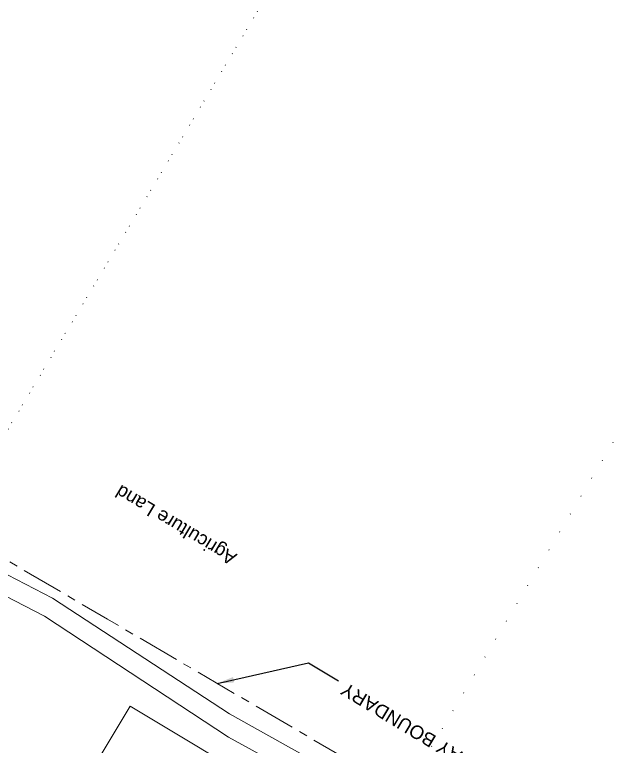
# Model space of a CAD drawing. Header units: metres. Extents: x 560405 to 1249476, y 3385111 to 6787087.
# Drawn here: x 623809.2 to 623897.8, y 3394012.7 to 3394121.6 of the extents above; entities that cross this region are included whole.
import ezdxf

# ---------------------------------------------------------------- set-up
doc = ezdxf.new("R2010")
doc.units = ezdxf.units.M
doc.header["$MEASUREMENT"] = 0
doc.linetypes.add('ACAD_ISO07W100', pattern=[3, 0, -3])
doc.linetypes.add('CENTER', pattern=[2, 1.25, -0.25, 0.25, -0.25])
for name, color, linetype, lineweight in [('Cart Track', 34, 'Continuous', 0), ('DOTED LINE', 7, 'ACAD_ISO07W100', 18), ('Exg track', 7, 'Continuous', 0), ('Existing Railway Boundary', 7, 'CENTER', 0), ('Govt buliding', 7, 'Continuous', 13), ('Side Details', 7, 'Continuous', 13)]:
    doc.layers.add(name, color=color, linetype=linetype, lineweight=lineweight)
doc.layers.add('OP-3 CH UP', color=7, linetype='Continuous')
doc.styles.get("Standard").update_dxf_attribs({"font": 'arial.ttf'})
doc.dimstyles.new('ISO-25', dxfattribs={"dimtxt": 2.5, "dimasz": 2.5, "dimexe": 1.25, "dimexo": 0.625, "dimtad": 1, "dimdec": 3, "dimtxsty": 'Standard', "dimcen": 2.5, "dimadec": 0, "dimazin": 0, "dimtfac": 1, "dimtdec": 3, "dimtmove": 0, "dimatfit": 3, "dimfxl": 1, "dimarcsym": 0})

msp = doc.modelspace()

# ---------------------------------------------------------------- hatches: boundary and pattern name
at = {"layer": 'Govt buliding', "linetype": 'ByBlock', "lineweight": 9, "ltscale": 5}
h = msp.add_hatch(dxfattribs=at)
h.set_pattern_fill('ANSI31', color=3, scale=15)
h.set_pattern_definition([(45, (0, 0), (-1.325825214724776, 1.325825214724777), [])])
h.paths.add_polyline_path([(623754.7765293055, 3393999.709188267), (623772.8275395335, 3393988.859198306), (623773.0466427291, 3393988.015380557, -0.7572206794416907), (623773.9997903806, 3393987.746879674, -0.583060966811218), (623773.2206271428, 3393987.30586333), (623772.4559455074, 3393986.032170688), (623771.4625025255, 3393986.628599983), (623767.8648877105, 3393980.749760416), (623778.4998382985, 3393974.397546378), (623788.0843993637, 3393968.484718762), (623792.9417650651, 3393976.952507102), (623810.790448709, 3393966.214452748), (623805.8218837086, 3393957.552812321), (623842.5424233162, 3393935.741352077), (623844.3614955101, 3393938.706673028, -0.2033961529707234), (623850.2722469916, 3393943.278464746), (623876.9524375801, 3393927.756979349), (623877.9151856905, 3393929.353839942), (623812.475567403, 3393968.807420994), (623741.5584674255, 3394011.371847599), (623712.2196589169, 3394028.925726484), (623724.4254742729, 3394006.233500873), (623739.4362070445, 3393997.462897337), (623749.6288284154, 3393991.297362454), (623749.7833169989, 3393991.549811281), (623749.7178775169, 3393991.588898025), (623749.7831705523, 3393991.549571974)])
h.paths.add_polyline_path([(623724.099945205, 3394019.334342281, -1), (623725.1287293269, 3394019.334342281, -1)], flags=16)
h.paths.add_polyline_path([(623773.4153678537, 3393981.41169971), (623777.5033560331, 3393987.815648531), (623788.1371973093, 3393981.306083488), (623784.0370323859, 3393974.883058455)], flags=16)
h.paths.add_polyline_path([(623818.8080970236, 3393960.127248667, -1), (623819.8368811455, 3393960.127248667, -1)], flags=16)

# ---------------------------------------------------------------- linework, layer by layer
at = {"layer": 'Cart Track', "lineweight": 13, "flags": 128}
for points in [[(623761.2697007057, 3394106.86334925), (623741.3937660089, 3394088.913568045), (623732.7821898853, 3394078.95801999), (623734.4436089105, 3394073.690499968), (623745.1672585701, 3394068.122998591), (623771.8739594118, 3394057.026250582), (623814.8166647801, 3394034.773144954), (623841.2042825517, 3394017.557416541), (623869.3571045337, 3394001.834044752), (623892.7000364583, 3393988.437082809), (623909.0074823746, 3393978.749542315), (623940.4471532011, 3393958.06879539), (623970.6619531926, 3393936.979069942), (624017.3024731484, 3393912.611883704)], [(624022.1466535956, 3393908.644314326), (623968.0222886737, 3393934.651795278), (623937.7899382015, 3393955.435715294), (623907.6148539061, 3393975.874038812), (623890.7465859161, 3393986.152278524), (623867.3523035945, 3393999.629938279), (623841.0381885798, 3394014.09232293), (623813.6485584349, 3394032.075627209), (623771.0489395291, 3394054.099128449), (623743.396274326, 3394064.171651078), (623727.9439560322, 3394071.698086912), (623718.2029665776, 3394069.962076964), (623704.0514687115, 3394072.60378654)]]:
    msp.add_lwpolyline(points, dxfattribs=at)
at = {"layer": 'DOTED LINE', "linetype": 'ACAD_ISO07W100', "lineweight": 18}
for p, q in [((623778.5086180089, 3394010.300557952), (623846.4955713472, 3394124.004719735)), ((623781.1602553957, 3394014.687909332), (623846.5164278516, 3394123.992245554))]:
    msp.add_line(p, q, dxfattribs=at)
at = {"layer": 'DOTED LINE', "color": 3, "linetype": 'ACAD_ISO07W100', "lineweight": 18}
msp.add_line((623809.2273372416, 3393908.903769074, -0.01749870276534368), (623907.2111682732, 3394072.775936139, -0.01749870276534368), dxfattribs=at)
at = {"layer": 'Exg track'}
msp.add_lwpolyline([(623847.6530648392, 3394005.943137158), (623838.8941514116, 3393991.286934989), (623817.6240878424, 3394004.044882971), (623826.38300127, 3394018.70108514)], close=True, dxfattribs=at)
at = {"layer": 'Existing Railway Boundary', "color": 36, "lineweight": 20, "ltscale": 5, "flags": 128}
msp.add_lwpolyline([(624082.2371695788, 3393876.921731371), (623994.8138050494, 3393929.607001723), (623900.9850642501, 3393986.069471954), (623823.028212359, 3394031.635950196), (623721.9958888824, 3394090.938696089), (623703.5820726731, 3394071.720798795), (623686.317371346, 3394080.898709184), (623656.2731703223, 3394098.554994957), (623627.6506196207, 3394115.883566867), (623596.3992203777, 3394133.771159018), (623561.6082921373, 3394154.580085846), (623519.2318422336, 3394180.278673619), (623495.4508914911, 3394194.045060242), (623462.5543491652, 3394213.710776341), (623456.6765889651, 3394217.301238475), (623394.9081280845, 3394255.128920462), (623364.5309454349, 3394273.60224325), (623333.4731016476, 3394292.888719044), (623302.854263835, 3394310.205577276), (623273.9451289517, 3394327.717889267), (623208.1342588778, 3394368.658706711), (623199.8718758787, 3394371.727997328), (623158.3770653843, 3394398.369207371), (623154.667221283, 3394400.557080649)], dxfattribs=at)
at = {"layer": 'OP-3 CH UP', "color": 40, "lineweight": 9, "true_color": 0xf8d731}
for radius in [8763.390204008203, 8182.523579919245, 7294.120923781302]:
    msp.add_circle((624059.7714463129, 3393874.418761324), radius, dxfattribs=at)

# ---------------------------------------------------------------- texts
at = {"layer": 'Existing Railway Boundary', "color": 36, "linetype": 'Continuous', "ltscale": 5}
msp.add_text('EXISTING RAILWAY BOUNDARY', height=2, rotation=149, dxfattribs=at).set_placement((623895.4505437983, 3394000.164933571))
at = {"layer": 'Side Details', "color": 0}
msp.add_text('Agriculture Land', height=2, rotation=149, dxfattribs=at).set_placement((623842.4512704955, 3394041.255749021))

# ---------------------------------------------------------------- leaders
at = {"layer": 'Existing Railway Boundary', "color": 36, "linetype": 'Continuous', "ltscale": 5}
msp.add_leader([(623839.3720825405, 3394022.082811672), (623852.9596914656, 3394025.150045753), (623857.4301620992, 3394022.457104554)], dimstyle='ISO-25', override={"dimtxt": 0.5, "dimtad": 0}, dxfattribs=at)

doc.saveas('drawing.dxf')
